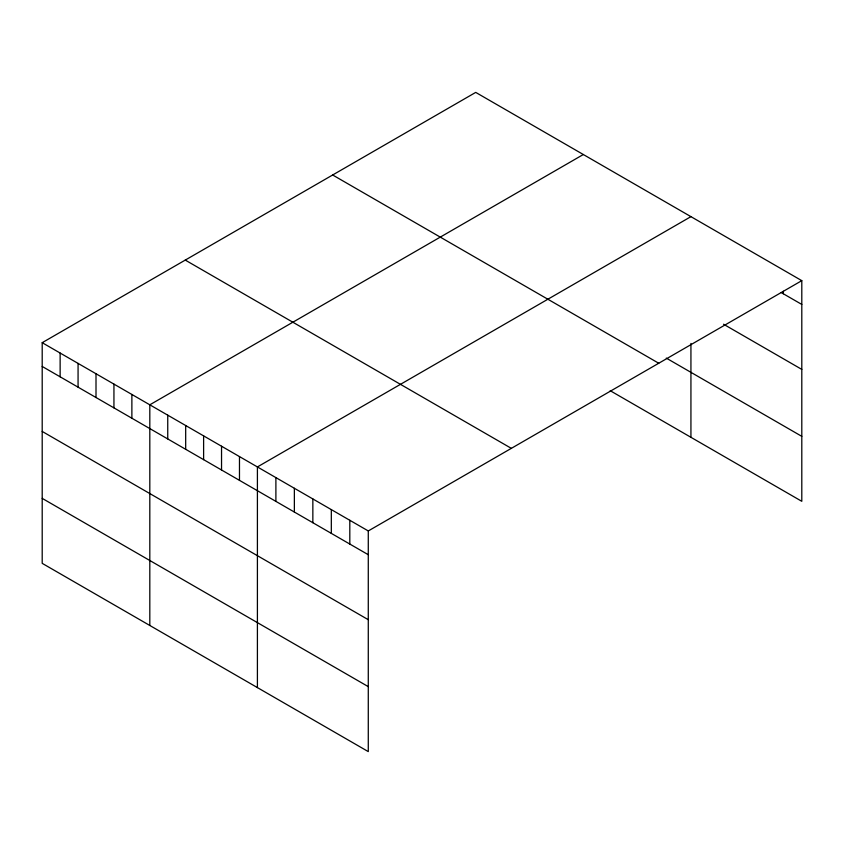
<?xml version="1.0" encoding="UTF-8"?>
<svg xmlns="http://www.w3.org/2000/svg" width="844" height="844" viewBox="0 0 844 844"><rect width="100%" height="100%" fill="white"/><g stroke="black" fill="none" stroke-linecap="round" stroke-linejoin="round"><path stroke-width="1.27" d="M42.2 342.685L368.279 530.95L368.279 751.603L42.2 563.349L42.2 342.685L475.721 92.397L801.8 280.651L801.8 501.315L610.223 390.709M583.331 154.515L149.81 404.814L149.81 625.467M690.93 216.644L257.409 466.932L257.409 687.596M368.279 530.95L801.8 280.651M781.143 292.509L801.8 304.431M723.54 324.223L801.8 369.398M666.275 358.099L801.8 436.348M332.663 174.993L658.742 363.247M185.258 260.089L511.337 448.354M42.2 366.454L368.279 554.719M42.2 431.432L368.279 619.696M42.2 498.371L368.279 686.636M783.327 291.254L783.327 293.765M690.93 343.455L690.93 437.308M349.806 520.273L349.806 544.053M331.323 509.607L331.323 533.387M312.85 498.941L312.85 522.71M294.366 488.275L294.366 512.044M275.893 477.609L275.893 501.378M239.474 456.583L239.474 480.352M221.539 446.223L221.539 470.002M203.615 435.873L203.615 459.642M185.68 425.524L185.68 449.293M167.745 415.164L167.745 438.943M131.875 394.454L131.875 418.234M113.94 384.104L113.94 407.874M96.005 373.744L96.005 397.524M78.07 363.395L78.07 387.164M60.135 353.035L60.135 376.814"/></g></svg>
